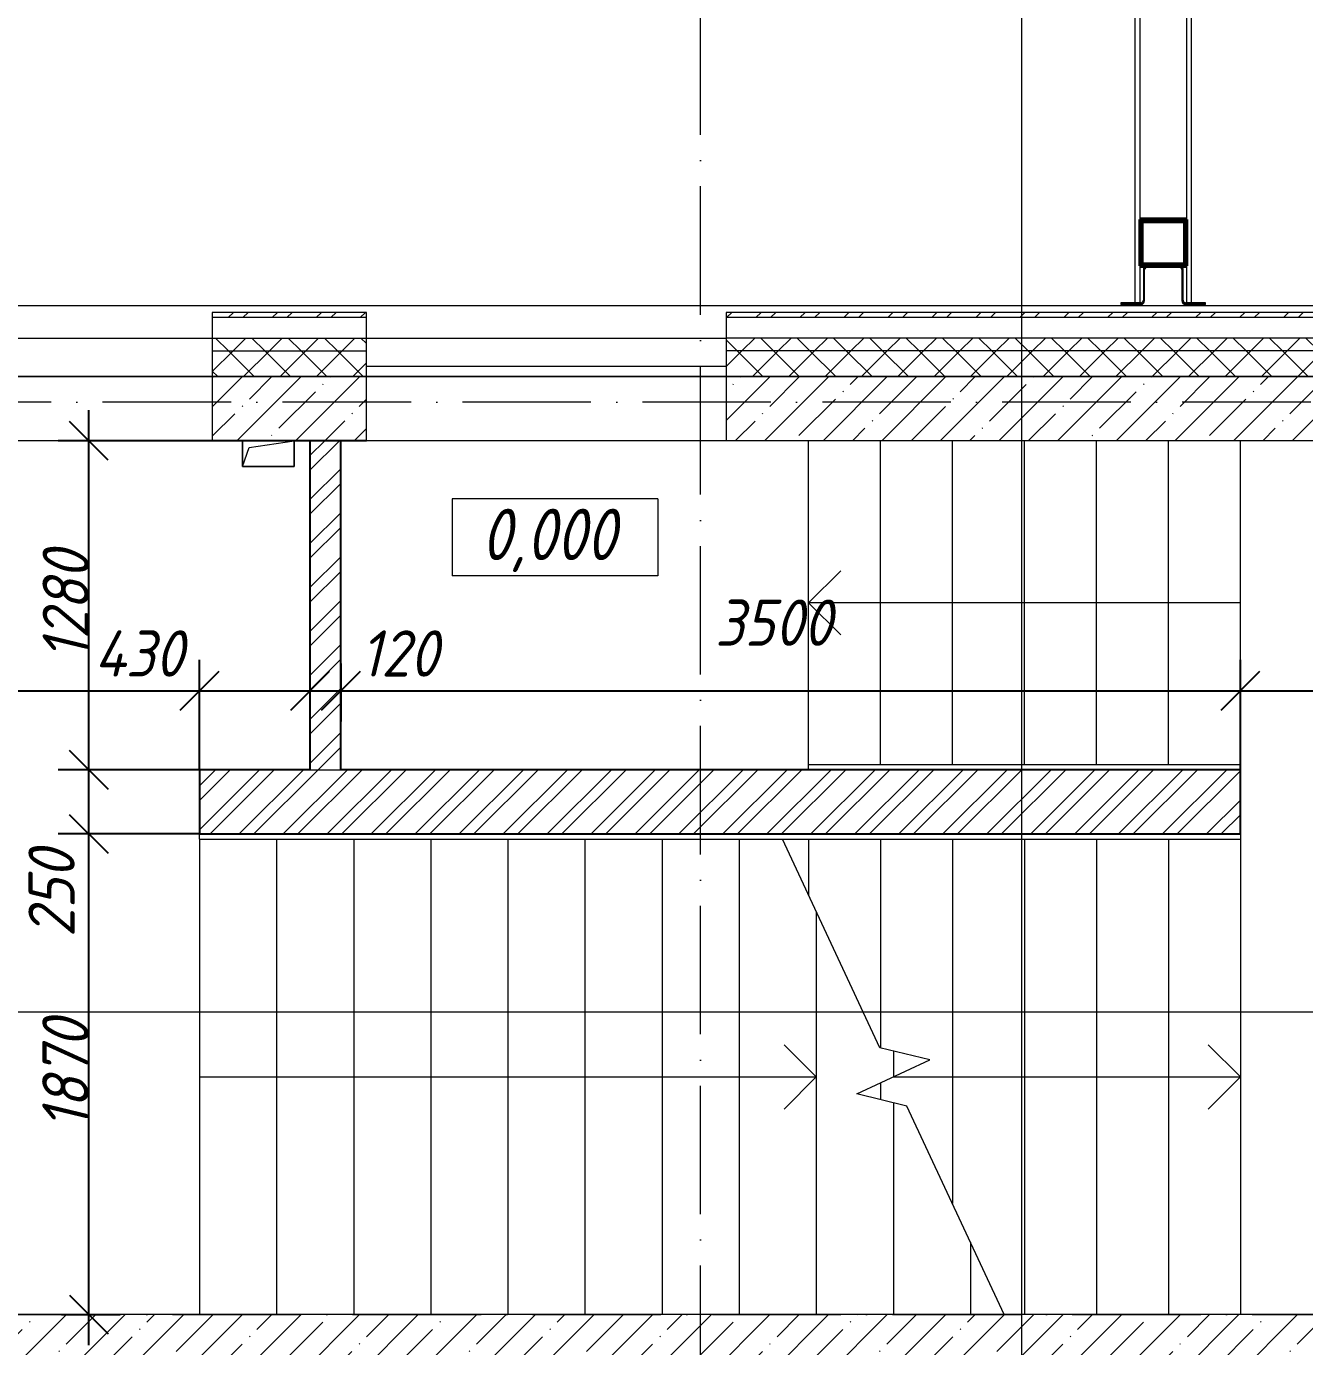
# Model space of a CAD drawing. Header units: millimetres. Extents: x -401725 to 250493, y 305116 to 802890.
# Drawn here: x -80124 to -75151, y 626623 to 631761 of the extents above; entities that cross this region are included whole.
import ezdxf

# ---------------------------------------------------------------- set-up
doc = ezdxf.new("R2010")
doc.units = ezdxf.units.MM
doc.linetypes.add('50_200_ШТРИХ_1Т_ш5_п1_п1_', pattern=[700, 500, -100, 0, -100])
for name, color, linetype, lineweight in [('A-____-____-DIMS', 7, 'Continuous', 9), ('A-FLOR-____-OTLN', 7, 'Continuous', 9), ('A-GENM-____-OTLN', 7, 'Continuous', 9), ('A-WALL-____-MCUT', 7, 'Continuous', 13), ('A-WALL-____-MCUT-3', 7, 'Continuous', 9), ('A-WALL-____-OTLN', 7, 'Continuous', 9), ('G-____-____-DIMS', 7, 'Continuous', 9), ('S-BEAM-____-MCUT', 7, 'Continuous', 53), ('S-BEAM-____-OTLN', 7, 'Continuous', 9), ('S-GRID-____-OTLN-1', 7, '50_200_ШТРИХ_1Т_ш5_п1_п1_', 9), ('S-STRS-____-MBND', 7, 'Continuous', 9), ('S-STRS-____-OTLN-1', 7, 'Continuous', 9)]:
    doc.layers.add(name, color=color, linetype=linetype, lineweight=lineweight)
for name, color, linetype, lineweight, true_color in [('A-WALL-____-MCUT-10', 7, 'Continuous', 9, 0x000000), ('A-WALL-____-MCUT-6', 7, 'Continuous', 25, 0x000000), ('A-WALL-____-MCUT-7', 7, 'Continuous', 9, 0x000000), ('A-WALL-____-PATT-2', 7, 'Continuous', 9, 0x787878), ('A-WALL-____-PATT-6', 7, 'Continuous', 9, 0x000000), ('A-WALL-FNSH-MCUT-3', 7, 'Continuous', 9, 0x000000), ('G-____-____-SYMB-1', 9, 'Continuous', 9, 0x808080), ('G-____-____-SYMB-2', 7, 'Continuous', 9, 0x000000)]:
    doc.layers.add(name, color=color, linetype=linetype, lineweight=lineweight, true_color=true_color)
doc.styles.add('ISOCPEUR_I_10', font='isocpeui.ttf', dxfattribs={"width": 0.9, "height": 180})
doc.styles.add('ISOCPEUR_I_14', font='isocpeui.ttf', dxfattribs={"width": 0.9, "height": 180})
doc.styles.add('ISOCPEUR_I_2', font='isocpeui.ttf', dxfattribs={"width": 0.85, "height": 2.3})
doc.dimstyles.new('ISO-1_8_0_9К_СРЕДНИЙ_Кладочные_4', dxfattribs={"dimscale": 304.8, "dimtxt": 179.276612, "dimasz": 0.492126, "dimexe": 0.393701, "dimexo": 0, "dimgap": 0, "dimtad": 1, "dimdec": 3, "dimrnd": 0.001, "dimdsep": 46, "dimtxsty": 'ISOCPEUR_I_10', "dimblk1": 'OBLIQUE', "dimblk2": 'OBLIQUE', "dimsah": 1, "dimcen": 0.09, "dimdle": 0.393701, "dimazin": 0, "dimtfac": 1, "dimtdec": 4, "dimtix": 1, "dimtmove": 1, "dimatfit": 3, "dimfxl": 1, "dimtvp": 1, "dimtolj": 1, "dimtzin": 0, "dimarcsym": 2})
doc.dimstyles.new('ISO-1_8_0_9К_СРЕДНИЙ_Кладочные_5', dxfattribs={"dimscale": 304.8, "dimtxt": 179.276612, "dimasz": 0.492126, "dimexe": 0.393701, "dimexo": 0, "dimgap": 0, "dimtad": 1, "dimdec": 3, "dimrnd": 0.001, "dimdsep": 46, "dimtxsty": 'ISOCPEUR_I_10', "dimblk1": 'OBLIQUE', "dimblk2": 'OBLIQUE', "dimsah": 1, "dimcen": 0.09, "dimdle": 0.393701, "dimazin": 0, "dimtfac": 1, "dimtdec": 4, "dimtix": 1, "dimtmove": 2, "dimatfit": 3, "dimfxl": 1, "dimtvp": 1, "dimtolj": 1, "dimtzin": 0, "dimarcsym": 2})
doc.dimstyles.new('ISO-1_8_0_9К_СРЕДНИЙ_Кладочные_6', dxfattribs={"dimscale": 304.8, "dimtxt": 179.276612, "dimasz": 0.492126, "dimexe": 0.393701, "dimexo": 0, "dimgap": 0, "dimtad": 1, "dimdec": 3, "dimrnd": 0.001, "dimdsep": 46, "dimtxsty": 'ISOCPEUR_I_14', "dimblk1": 'OBLIQUE', "dimblk2": 'OBLIQUE', "dimsah": 1, "dimcen": 0.09, "dimdle": 0.393701, "dimazin": 0, "dimtfac": 1, "dimtdec": 4, "dimtix": 1, "dimtmove": 0, "dimatfit": 3, "dimfxl": 1, "dimtvp": 1, "dimtolj": 1, "dimtzin": 0, "dimarcsym": 2})
pattern_1 = [(45, (-175000.74, 544716.51), (-85.53659, 85.53659), []), (45, (-174943.71, 544716.51), (-85.53659, 85.53659), [])]
pattern_2 = [(45, (-175000.74, 544716.51), (-114.04925, 114.04925), []), (45, (-174886.69, 544716.51), (-114.04925, 114.04925), [201.612, -40.322, 3.353, -36.97])]
pattern_3 = [(45, (-175000.74, 544716.51), (-70.71068, 70.71068), []), (135, (-175000.74, 544716.51), (-70.71068, -70.71068), [])]

# ---------------------------------------------------------------- blocks, each defined once
blk = doc.blocks.new('Каркас несущий 3 - Каркас несущий 1-27570357-АР1_Кладочный план 1 этажа в осях 1-64_Ю-ЯЯ')
at = {"layer": 'S-BEAM-____-MCUT'}
for p, q in [((99210.3, 86292), (99210.3, 86112)), ((99390.3, 86292), (99210.3, 86292)), ((99216.3, 86286), (99384.3, 86286)), ((99216.3, 86118), (99216.3, 86286)), ((99384.3, 86286), (99384.3, 86118)), ((99390.3, 86112), (99390.3, 86292)), ((99384.3, 86118), (99216.3, 86118)), ((99210.3, 86112), (99390.3, 86112))]:
    blk.add_line(p, q, dxfattribs=at)
blk = doc.blocks.new('_Загрузка_Элементы крепления фасадных ламелей1 - _Загрузка_Элементы крепления фасадных ламелей-27570536-АР1_Кладочный план 1 этажа в осях 1-64_Ю-ЯЯ')
at = {"layer": 'S-BEAM-____-OTLN'}
for p, q in [((99222.7, 86099.4), (99222.7, 85978.5)), ((99227.7, 85978.4), (99227.7, 86099.3)), ((99237.1, 86108.9), (99362.9, 86108.9)), ((99237.1, 86107), (99362.9, 86107)), ((99372.3, 86099.3), (99372.3, 85978.4)), ((99377.3, 85978.5), (99377.3, 86099.4)), ((99213.1, 85968.9), (99135, 85968.9)), ((99135, 85968.9), (99135, 85963.9)), ((99135, 85963.9), (99213.2, 85963.9)), ((99135, 85963.9), (99135, 85962)), ((99135, 85962), (99213.2, 85962)), ((99227.7, 85976.6), (99227.7, 85978.4)), ((99372.3, 85978.4), (99372.3, 85976.6)), ((99386.8, 85963.9), (99465, 85963.9)), ((99386.8, 85962), (99465, 85962)), ((99465, 85968.9), (99386.9, 85968.9)), ((99465, 85963.9), (99465, 85968.9)), ((99465, 85962), (99465, 85963.9))]:
    blk.add_line(p, q, dxfattribs=at)
for centre, radius, start, end in [((99237.7, 86098.9), 15, 121.1832, 178.1584), ((99237.7, 86098.9), 10, 93.3015, 177.7445), ((99237.7, 86097.1), 10, 93.3015, 177.7445), ((99362.3, 86098.9), 10, 2.2555, 86.6985), ((99362.3, 86097.1), 10, 2.2555, 86.6985), ((99362.3, 86098.9), 15, 1.8416, 58.8168), ((99212.7, 85978.8), 10, 272.2555, 357.7445), ((99212.7, 85978.8), 15, 271.8416, 358.1584), ((99212.7, 85977), 15, 271.8416, 358.1584), ((99387.3, 85978.8), 15, 181.8416, 268.1584), ((99387.3, 85977), 15, 181.8416, 268.1584), ((99387.3, 85978.8), 10, 182.2555, 267.7445)]:
    blk.add_arc(centre, radius, start, end, dxfattribs=at)
blk = doc.blocks.new('Каркас несущий 5 - Каркас несущий 2-27570770-АР1_Кладочный план 1 этажа в осях 1-64_Ю-ЯЯ')
at = {"layer": 'S-BEAM-____-OTLN'}
for p, q in [((99190, 89546.9), (99190, 85968.9)), ((99190, 89546.9), (99191, 89546.9)), ((99191, 89546.9), (99209, 89546.9)), ((99209, 89546.9), (99210, 89546.9)), ((99210, 85968.7), (99210, 89546.9)), ((99390, 89546.9), (99390, 89322)), ((99390, 89546.9), (99391, 89546.9)), ((99391, 89546.9), (99409, 89546.9)), ((99409, 89546.9), (99410, 89546.9)), ((99410, 85968.9), (99410, 89546.9)), ((99390, 89142.1), (99390, 86292)), ((99390, 86112), (99390, 85968.7))]:
    blk.add_line(p, q, dxfattribs=at)
blk = doc.blocks.new('AR_Отверстие прямоугольное _в плите_ - AR_Отверстие прямоугольное _в плите_-V235-АР1_Кладочный план 1 этажа в осях 1-64_Ю-ЯЯ')
at = {"layer": 'A-GENM-____-OTLN'}
for p, q in [((100, 50), (-100, 50)), ((-100, 50), (-100, -50)), ((-100, -50), (-75, 25)), ((-75, 25), (100, 50)), ((100, -50), (100, 50)), ((-100, -50), (100, -50))]:
    blk.add_line(p, q, dxfattribs=at)
blk = doc.blocks.new('_Oblique')
at = {"color": 0, "linetype": 'ByBlock', "lineweight": -2}
blk.add_line((-0.5, -0.5), (0.5, 0.5), dxfattribs=at)
blk = doc.blocks.new('*D12796')
at = {"layer": 'A-____-____-DIMS', "color": 0, "lineweight": -2, "transparency": 16777216}
for p, q in [((-81500.7, 629281), (-81500.7, 629055)), ((-79450.7, 628867.6), (-79450.7, 629295)), ((-81620.7, 629175), (-79330.7, 629175))]:
    blk.add_line(p, q, dxfattribs=at)
at = {"layer": 'Defpoints', "color": 0, "transparency": 16777216}
for p in [(-81500.7, 629281), (-79450.7, 629175), (-79450.7, 628867.6)]:
    blk.add_point(p, dxfattribs=at)
at = {"layer": 'A-____-____-DIMS', "color": 0, "lineweight": -2, "transparency": 16777216, "xscale": 150, "yscale": 150, "zscale": 150, "rotation": 180}
blk.add_blockref('_Oblique', (-81500.7, 629175), dxfattribs=at)
at = {"layer": 'A-____-____-DIMS', "color": 0, "lineweight": -2, "transparency": 16777216, "xscale": 150, "yscale": 150, "zscale": 150}
blk.add_blockref('_Oblique', (-79450.7, 629175), dxfattribs=at)
at = {"layer": 'A-____-____-DIMS', "color": 0, "transparency": 16777216, "insert": (-80860.5, 629530.1), "char_height": 180, "width": 546.104, "attachment_point": 1, "line_spacing_factor": 1.149209, "style": 'ISOCPEUR_I_10'}
blk.add_mtext('\\A1;2050', dxfattribs=at)
blk = doc.blocks.new('*D12797')
at = {"layer": 'A-____-____-DIMS', "color": 0, "lineweight": -2, "transparency": 16777216}
for p, q in [((-79450.7, 628867.6), (-79450.7, 629295)), ((-79020.7, 629281), (-79020.7, 629055)), ((-79570.7, 629175), (-78900.7, 629175))]:
    blk.add_line(p, q, dxfattribs=at)
at = {"layer": 'Defpoints', "color": 0, "transparency": 16777216}
for p in [(-79020.7, 629281), (-79020.7, 629175), (-79450.7, 628867.6)]:
    blk.add_point(p, dxfattribs=at)
at = {"layer": 'A-____-____-DIMS', "color": 0, "lineweight": -2, "transparency": 16777216, "xscale": 150, "yscale": 150, "zscale": 150, "rotation": 180}
blk.add_blockref('_Oblique', (-79450.7, 629175), dxfattribs=at)
at = {"layer": 'A-____-____-DIMS', "color": 0, "lineweight": -2, "transparency": 16777216, "xscale": 150, "yscale": 150, "zscale": 150}
blk.add_blockref('_Oblique', (-79020.7, 629175), dxfattribs=at)
at = {"layer": 'A-____-____-DIMS', "color": 0, "transparency": 16777216, "insert": (-79859.8, 629410.1), "char_height": 180, "width": 426.127, "attachment_point": 1, "line_spacing_factor": 1.149209, "style": 'ISOCPEUR_I_10'}
blk.add_mtext('\\A1;430', dxfattribs=at)
blk = doc.blocks.new('*D12798')
at = {"layer": 'A-____-____-DIMS', "color": 0, "lineweight": -2, "transparency": 16777216}
for p, q in [((-79020.7, 629281), (-79020.7, 629055)), ((-78900.7, 629281), (-78900.7, 629055)), ((-79140.7, 629175), (-78780.7, 629175))]:
    blk.add_line(p, q, dxfattribs=at)
at = {"layer": 'Defpoints', "color": 0, "transparency": 16777216}
for p in [(-79020.7, 629281), (-78900.7, 629281), (-78900.7, 629175)]:
    blk.add_point(p, dxfattribs=at)
at = {"layer": 'A-____-____-DIMS', "color": 0, "lineweight": -2, "transparency": 16777216, "xscale": 150, "yscale": 150, "zscale": 150, "rotation": 180}
blk.add_blockref('_Oblique', (-79020.7, 629175), dxfattribs=at)
at = {"layer": 'A-____-____-DIMS', "color": 0, "lineweight": -2, "transparency": 16777216, "xscale": 150, "yscale": 150, "zscale": 150}
blk.add_blockref('_Oblique', (-78900.7, 629175), dxfattribs=at)
at = {"layer": 'A-____-____-DIMS', "color": 0, "transparency": 16777216, "insert": (-78824.9, 629410.1), "char_height": 180, "width": 368.207, "attachment_point": 1, "line_spacing_factor": 1.149209, "style": 'ISOCPEUR_I_10'}
blk.add_mtext('\\A1;120', dxfattribs=at)
blk = doc.blocks.new('*D12799')
at = {"layer": 'A-____-____-DIMS', "color": 0, "lineweight": -2, "transparency": 16777216}
for p, q in [((-78900.7, 629281), (-78900.7, 629055)), ((-75400.7, 628867.6), (-75400.7, 629295)), ((-79020.7, 629175), (-75280.7, 629175))]:
    blk.add_line(p, q, dxfattribs=at)
at = {"layer": 'Defpoints', "color": 0, "transparency": 16777216}
for p in [(-78900.7, 629281), (-75400.7, 629175), (-75400.7, 628867.6)]:
    blk.add_point(p, dxfattribs=at)
at = {"layer": 'A-____-____-DIMS', "color": 0, "lineweight": -2, "transparency": 16777216, "xscale": 150, "yscale": 150, "zscale": 150, "rotation": 180}
blk.add_blockref('_Oblique', (-78900.7, 629175), dxfattribs=at)
at = {"layer": 'A-____-____-DIMS', "color": 0, "lineweight": -2, "transparency": 16777216, "xscale": 150, "yscale": 150, "zscale": 150}
blk.add_blockref('_Oblique', (-75400.7, 629175), dxfattribs=at)
at = {"layer": 'A-____-____-DIMS', "color": 0, "transparency": 16777216, "insert": (-77444.8, 629530.1), "char_height": 180, "width": 546.104, "attachment_point": 1, "line_spacing_factor": 1.149209, "style": 'ISOCPEUR_I_10'}
blk.add_mtext('\\A1;3500', dxfattribs=at)
blk = doc.blocks.new('*D12800')
at = {"layer": 'A-____-____-DIMS', "color": 0, "lineweight": -2, "transparency": 16777216}
for p, q in [((-75400.7, 628867.6), (-75400.7, 629295)), ((-74000.7, 629281), (-74000.7, 629055)), ((-75520.7, 629175), (-73880.7, 629175))]:
    blk.add_line(p, q, dxfattribs=at)
at = {"layer": 'Defpoints', "color": 0, "transparency": 16777216}
for p in [(-74000.7, 629281), (-74000.7, 629175), (-75400.7, 628867.6)]:
    blk.add_point(p, dxfattribs=at)
at = {"layer": 'A-____-____-DIMS', "color": 0, "lineweight": -2, "transparency": 16777216, "xscale": 150, "yscale": 150, "zscale": 150, "rotation": 180}
blk.add_blockref('_Oblique', (-75400.7, 629175), dxfattribs=at)
at = {"layer": 'A-____-____-DIMS', "color": 0, "lineweight": -2, "transparency": 16777216, "xscale": 150, "yscale": 150, "zscale": 150}
blk.add_blockref('_Oblique', (-74000.7, 629175), dxfattribs=at)
at = {"layer": 'A-____-____-DIMS', "color": 0, "transparency": 16777216, "insert": (-74700.7, 629265), "char_height": 180, "width": 521.281, "attachment_point": 5, "style": 'ISOCPEUR_I_14'}
blk.add_mtext('\\A1;1400', dxfattribs=at)
blk = doc.blocks.new('*D12801')
at = {"layer": 'A-____-____-DIMS', "color": 0, "lineweight": -2, "transparency": 16777216}
for p, q in [((-79881.1, 626627.6), (-79881.1, 628737.6)), ((-79450.7, 628617.6), (-80001.1, 628617.6)), ((-79987.2, 626747.6), (-79761.1, 626747.6))]:
    blk.add_line(p, q, dxfattribs=at)
at = {"layer": 'Defpoints', "color": 0, "transparency": 16777216}
for p in [(-79881.1, 628617.6), (-79450.7, 628617.6), (-79987.2, 626747.6)]:
    blk.add_point(p, dxfattribs=at)
at = {"layer": 'A-____-____-DIMS', "color": 0, "lineweight": -2, "transparency": 16777216, "xscale": 150, "yscale": 150, "zscale": 150}
for p, rotation in [((-79881.1, 628617.6), 90), ((-79881.1, 626747.6), 270)]:
    blk.add_blockref('_Oblique', p, dxfattribs=dict(at, rotation=rotation))
at = {"layer": 'A-____-____-DIMS', "color": 0, "transparency": 16777216, "insert": (-79972.3, 627682.6), "char_height": 180, "width": 504.733, "attachment_point": 5, "rotation": 90, "style": 'ISOCPEUR_I_14'}
blk.add_mtext('\\A1;1870', dxfattribs=at)
blk = doc.blocks.new('*D12802')
at = {"layer": 'A-____-____-DIMS', "color": 0, "lineweight": -2, "transparency": 16777216}
for p, q in [((-79881.1, 628497.6), (-79881.1, 628987.6)), ((-79450.7, 628867.6), (-80001.1, 628867.6)), ((-79450.7, 628617.6), (-80001.1, 628617.6))]:
    blk.add_line(p, q, dxfattribs=at)
at = {"layer": 'Defpoints', "color": 0, "transparency": 16777216}
for p in [(-79881.1, 628867.6), (-79450.7, 628867.6), (-79450.7, 628617.6)]:
    blk.add_point(p, dxfattribs=at)
at = {"layer": 'A-____-____-DIMS', "color": 0, "lineweight": -2, "transparency": 16777216, "xscale": 150, "yscale": 150, "zscale": 150}
for p, rotation in [((-79881.1, 628867.6), 90), ((-79881.1, 628617.6), 270)]:
    blk.add_blockref('_Oblique', p, dxfattribs=dict(at, rotation=rotation))
at = {"layer": 'A-____-____-DIMS', "color": 0, "transparency": 16777216, "insert": (-80116.3, 628216.3), "char_height": 180, "width": 409.578, "attachment_point": 1, "rotation": 90, "line_spacing_factor": 1.149209, "style": 'ISOCPEUR_I_10'}
blk.add_mtext('\\A1;250', dxfattribs=at)
blk = doc.blocks.new('*D12803')
at = {"layer": 'A-____-____-DIMS', "color": 0, "lineweight": -2, "transparency": 16777216}
for p, q in [((-79881.1, 628747.6), (-79881.1, 630267.6)), ((-78800.7, 630147.6), (-80001.1, 630147.6)), ((-79450.7, 628867.6), (-80001.1, 628867.6))]:
    blk.add_line(p, q, dxfattribs=at)
at = {"layer": 'Defpoints', "color": 0, "transparency": 16777216}
for p in [(-79881.1, 630147.6), (-78800.7, 630147.6), (-79450.7, 628867.6)]:
    blk.add_point(p, dxfattribs=at)
at = {"layer": 'A-____-____-DIMS', "color": 0, "lineweight": -2, "transparency": 16777216, "xscale": 150, "yscale": 150, "zscale": 150}
for p, rotation in [((-79881.1, 630147.6), 90), ((-79881.1, 628867.6), 270)]:
    blk.add_blockref('_Oblique', p, dxfattribs=dict(at, rotation=rotation))
at = {"layer": 'A-____-____-DIMS', "color": 0, "transparency": 16777216, "insert": (-79971.1, 629507.6), "char_height": 180, "width": 504.733, "attachment_point": 5, "rotation": 90, "style": 'ISOCPEUR_I_14'}
blk.add_mtext('\\A1;1280', dxfattribs=at)
blk = doc.blocks.new('Высотные отметки - 9_5х3_5_h_-17668430-АР1_Кладочный план 1 этажа в осях 1-64_Ю-ЯЯ')
at = {"layer": 'G-____-____-DIMS'}
for p, q in [((-4, 3), (-4, 0)), ((4, 3), (-4, 3)), ((4, 3), (4, 0)), ((4, 0), (-4, 0))]:
    blk.add_line(p, q, dxfattribs=at)

msp = doc.modelspace()

# ---------------------------------------------------------------- hatches: boundary and pattern name
at = {"layer": 'A-WALL-____-PATT-2'}
h = msp.add_hatch(dxfattribs=at)
h.set_pattern_fill('FP_3', color=256, style=0, pattern_type=2)
h.set_pattern_definition(pattern_1)
h.paths.add_polyline_path([(-85990.7357, 630627.5526), (-85750.7357, 630627.5526), (-85750.7357, 630647.5526), (-85990.7357, 630647.5526)], flags=0)
h.paths.add_polyline_path([(-73500.7357, 630627.5526), (-73500.7357, 630647.5526), (-77400.7357, 630647.5526), (-77400.7357, 630627.5526), (-73520.7357, 630627.5526)], flags=0)
h.paths.add_polyline_path([(-84000.7357, 630627.5526), (-84000.7357, 630647.5526), (-84350.7357, 630647.5526), (-84350.7357, 630627.5526)], flags=0)
h.paths.add_polyline_path([(-81500.7357, 630627.5526), (-81500.7357, 630647.5526), (-82200.7357, 630647.5526), (-82200.7357, 630627.5526)], flags=0)
h.paths.add_polyline_path([(-79400.7357, 630627.5526), (-78800.7357, 630627.5526), (-78800.7357, 630647.5526), (-79400.7357, 630647.5526)], flags=0)
h = msp.add_hatch(dxfattribs=at)
h.set_pattern_fill('FP_1', color=256, style=0, pattern_type=2)
h.set_pattern_definition(pattern_3)
h.paths.add_polyline_path([(-75153.5466, 630497.5526), (-73650.7357, 630497.5526), (-73650.7357, 630547.5526), (-77400.7357, 630547.5526), (-77400.7357, 630497.5526), (-75595.4127, 630497.5526)], flags=0)
h.paths.add_polyline_path([(-85990.7357, 630497.5526), (-85750.7357, 630497.5526), (-85750.7357, 630547.5526), (-85990.7357, 630547.5526)], flags=0)
h.paths.add_polyline_path([(-81500.7357, 630497.5526), (-81500.7357, 630547.5526), (-82200.7357, 630547.5526), (-82200.7357, 630497.5526)], flags=0)
h.paths.add_polyline_path([(-84350.7357, 630497.5526), (-84000.7357, 630497.5526), (-84000.7357, 630547.5526), (-84350.7357, 630547.5526)], flags=0)
h.paths.add_polyline_path([(-78800.7357, 630497.5526), (-78800.7357, 630547.5526), (-79400.7357, 630547.5526), (-79400.7357, 630497.5526)], flags=0)
h = msp.add_hatch(dxfattribs=at)
h.set_pattern_fill('FP_1', color=256, style=0, pattern_type=2)
h.set_pattern_definition(pattern_3)
h.paths.add_polyline_path([(-73750.7357, 630397.5526), (-73750.7357, 630497.5526), (-77400.7357, 630497.5526), (-77400.7357, 630397.5526), (-74269.8145, 630397.5526)], flags=0)
h.paths.add_polyline_path([(-81500.7357, 630397.5526), (-81500.7357, 630497.5526), (-82200.7357, 630497.5526), (-82200.7357, 630403.5526), (-82125.7357, 630403.5526), (-82125.7357, 630397.5526), (-82000.7357, 630397.5526)], flags=0)
h.paths.add_polyline_path([(-78800.7357, 630397.5526), (-78800.7357, 630497.5526), (-79400.7357, 630497.5526), (-79400.7357, 630397.5526)], flags=0)
h.paths.add_polyline_path([(-85990.7357, 630397.5526), (-85750.7357, 630397.5526), (-85750.7357, 630497.5526), (-85990.7357, 630497.5526)], flags=0)
h.paths.add_polyline_path([(-84075.7357, 630397.5526), (-84075.7357, 630403.5526), (-84000.7357, 630403.5526), (-84000.7357, 630497.5526), (-84350.7357, 630497.5526), (-84350.7357, 630403.5526), (-84275.7357, 630403.5526), (-84275.7357, 630397.5526)], flags=0)
h = msp.add_hatch(dxfattribs=at)
h.set_pattern_fill('FP_2', color=256, style=0, pattern_type=2)
h.set_pattern_definition(pattern_2)
h.paths.add_polyline_path([(-74269.8145, 630147.5526), (-73750.7357, 630147.5526), (-73750.7357, 630397.5526), (-77400.7357, 630397.5526), (-77400.7357, 630147.5526), (-75153.5466, 630147.5526)], flags=0)
h.paths.add_polyline_path([(-79400.7357, 630147.5526), (-78800.7357, 630147.5526), (-78800.7357, 630397.5526), (-79400.7357, 630397.5526)], flags=0)
h = msp.add_hatch(dxfattribs=at)
h.set_pattern_fill('FP_2', color=256, style=0, pattern_type=2)
h.set_pattern_definition(pattern_2)
h.paths.add_polyline_path([(-74250.7357, 626497.5526), (-74250.7357, 626747.5526), (-81250.7357, 626747.5526), (-81250.7357, 626497.5526), (-74269.8145, 626497.5526)], flags=0)
at = {"layer": 'A-WALL-____-PATT-6'}
h = msp.add_hatch(dxfattribs=at)
h.set_pattern_fill('FP_3', color=256, style=0, pattern_type=2)
h.set_pattern_definition(pattern_1)
h.paths.add_polyline_path([(-79020.7357, 628867.5526), (-78900.7357, 628867.5526), (-78900.7357, 630147.5526), (-79020.7357, 630147.5526), (-79020.7357, 629387.7162)], flags=0)
h = msp.add_hatch(dxfattribs=at)
h.set_pattern_fill('FP_3', color=256, style=0, pattern_type=2)
h.set_pattern_definition(pattern_1)
h.paths.add_polyline_path([(-75400.7357, 628617.5526), (-75400.7357, 628867.5526), (-79450.7357, 628867.5526), (-79450.7357, 628617.5526), (-76037.2788, 628617.5526)], flags=0)

# ---------------------------------------------------------------- linework, layer by layer
at = {"layer": 'A-FLOR-____-OTLN'}
for p, q in [((-89175.7357, 630674.5526), (-72984.4058, 630674.5526)), ((-77400.7357, 630437.5526), (-78800.7357, 630437.5526)), ((-79282.7584, 630147.2051), (-79082.7584, 630147.2051)), ((-79282.7584, 630047.2051), (-79282.7584, 630147.2051)), ((-79082.7584, 630147.2051), (-79082.7584, 630047.2051)), ((-78800.7357, 630147.5526), (-78900.7357, 630147.2051)), ((-77080.7357, 630147.2051), (-77400.7357, 630147.5526)), ((-77080.7357, 628867.5526), (-77080.7357, 630147.2051)), ((-79082.7584, 630047.2051), (-79282.7584, 630047.2051)), ((-79450.7357, 628597.2051), (-79450.7357, 628617.5526))]:
    msp.add_line(p, q, dxfattribs=at)
at = {"layer": 'A-WALL-____-MCUT'}
for p, q in [((-78800.7357, 630627.5526), (-79400.7357, 630627.5526)), ((-79400.7357, 630627.5526), (-79400.7357, 630397.5526)), ((-78800.7357, 630397.5526), (-78800.7357, 630627.5526)), ((-73520.7357, 630627.5526), (-77400.7357, 630627.5526)), ((-77400.7357, 630627.5526), (-77400.7357, 630397.5526)), ((-79400.7357, 630397.5526), (-78800.7357, 630397.5526)), ((-77400.7357, 630397.5526), (-73750.7357, 630397.5526))]:
    msp.add_line(p, q, dxfattribs=at)
at = {"layer": 'A-WALL-____-MCUT-10'}
msp.add_line((-79020.7357, 628867.5526), (-78900.7357, 628867.5526), dxfattribs=at)
at = {"layer": 'A-WALL-____-MCUT-3'}
for p, q in [((-78800.7357, 630397.5526), (-79400.7357, 630397.5526)), ((-79400.7357, 630397.5526), (-79400.7357, 630147.5526)), ((-78800.7357, 630147.5526), (-78800.7357, 630397.5526)), ((-73750.7357, 630397.5526), (-77400.7357, 630397.5526)), ((-77400.7357, 630397.5526), (-77400.7357, 630147.5526)), ((-79400.7357, 630147.5526), (-78800.7357, 630147.5526)), ((-73750.7357, 630147.5526), (-77400.7357, 630147.5526)), ((-74250.7357, 626747.5526), (-81250.7357, 626747.5526))]:
    msp.add_line(p, q, dxfattribs=at)
at = {"layer": 'A-WALL-____-MCUT-6'}
for p, q in [((-79020.7357, 630147.5526), (-79020.7357, 628867.5526)), ((-78900.7357, 628867.5526), (-78900.7357, 630147.5526)), ((-79020.7357, 628867.5526), (-79450.7357, 628867.5526)), ((-79450.7357, 628867.5526), (-79450.7357, 628617.5526)), ((-75400.7357, 628867.5526), (-78900.7357, 628867.5526)), ((-75400.7357, 628617.5526), (-75400.7357, 628867.5526)), ((-79450.7357, 628617.5526), (-75400.7357, 628617.5526))]:
    msp.add_line(p, q, dxfattribs=at)
at = {"layer": 'A-WALL-____-MCUT-7'}
for p, q in [((-79400.7357, 630547.5526), (-78800.7357, 630547.5526)), ((-73600.7357, 630547.5526), (-77400.7357, 630547.5526)), ((-79400.7357, 630497.5526), (-78800.7357, 630497.5526)), ((-73650.7357, 630497.5526), (-77400.7357, 630497.5526))]:
    msp.add_line(p, q, dxfattribs=at)
at = {"layer": 'A-WALL-____-OTLN'}
for p, q in [((-81500.7357, 630547.5526), (-79400.7357, 630547.5526)), ((-78800.7357, 630547.5526), (-77400.7357, 630547.5526)), ((-79400.7357, 630397.5526), (-81500.7357, 630397.5526)), ((-81500.7357, 630397.5526), (-79400.7357, 630397.5526)), ((-77400.7357, 630397.5526), (-78800.7357, 630397.5526)), ((-78800.7357, 630397.5526), (-77400.7357, 630397.5526)), ((-79400.7357, 630147.5526), (-81500.7357, 630147.5526)), ((-77400.7357, 630147.5526), (-78800.7357, 630147.5526))]:
    msp.add_line(p, q, dxfattribs=at)
at = {"layer": 'A-WALL-FNSH-MCUT-3'}
for p, q in [((-78800.7357, 630647.5526), (-79400.7357, 630647.5526)), ((-79400.7357, 630647.5526), (-79400.7357, 630627.5526)), ((-78800.7357, 630627.5526), (-78800.7357, 630647.5526)), ((-73500.7357, 630647.5526), (-77400.7357, 630647.5526)), ((-77400.7357, 630647.5526), (-77400.7357, 630627.5526))]:
    msp.add_line(p, q, dxfattribs=at)
at = {"layer": 'G-____-____-SYMB-1'}
msp.add_line((-76252.5357, 632307.6488), (-76252.5357, 590122.8368), dxfattribs=at)
at = {"layer": 'G-____-____-SYMB-2'}
msp.add_line((-180262.5176, 627925.5632), (-70620.9903, 627925.5632), dxfattribs=at)
at = {"layer": 'S-GRID-____-OTLN-1'}
for p, q in [((-77500.7357, 594233.193), (-77500.7357, 635609.362)), ((-70926.3291, 630297.5526), (-179669.5059, 630297.5526)), ((-179669.5059, 626747.5526), (-70926.3291, 626747.5526))]:
    msp.add_line(p, q, dxfattribs=at)
at = {"layer": 'S-STRS-____-MBND'}
for p, q in [((-76803.563, 627785.4936), (-77182.0703, 628597.2051)), ((-76609.1251, 627738.2392), (-76803.563, 627785.4936)), ((-76892.3463, 627606.171), (-76609.1251, 627738.2392)), ((-76697.9084, 627558.9166), (-76892.3463, 627606.171)), ((-76319.4011, 626747.2051), (-76697.9084, 627558.9166))]:
    msp.add_line(p, q, dxfattribs=at)
at = {"layer": 'S-STRS-____-OTLN-1'}
for p, q in [((-77080.7357, 628887.2051), (-77080.7357, 630147.2051)), ((-76800.7357, 630147.2051), (-77080.7357, 630147.2051)), ((-76520.7357, 630147.2051), (-76800.7357, 630147.2051)), ((-76800.7357, 628887.2051), (-76800.7357, 630147.2051)), ((-76800.7357, 628887.2051), (-76800.7357, 630147.2051)), ((-76240.7357, 630147.2051), (-76520.7357, 630147.2051)), ((-76520.7357, 628887.2051), (-76520.7357, 630147.2051)), ((-76520.7357, 628887.2051), (-76520.7357, 630147.2051)), ((-75960.7357, 630147.2051), (-76240.7357, 630147.2051)), ((-76240.7357, 628887.2051), (-76240.7357, 630147.2051)), ((-76240.7357, 628887.2051), (-76240.7357, 630147.2051)), ((-75680.7357, 630147.2051), (-75960.7357, 630147.2051)), ((-75960.7357, 628887.2051), (-75960.7357, 630147.2051)), ((-75960.7357, 628887.2051), (-75960.7357, 630147.2051)), ((-75400.7357, 630147.2051), (-75680.7357, 630147.2051)), ((-75680.7357, 628887.2051), (-75680.7357, 630147.2051)), ((-75680.7357, 628887.2051), (-75680.7357, 630147.2051)), ((-74000.7357, 630147.2051), (-75400.7357, 630147.2051)), ((-75400.7357, 628887.2051), (-75400.7357, 630147.2051)), ((-75400.7357, 628887.2051), (-75400.7357, 630147.2051)), ((-77080.7357, 629517.2051), (-76955.7357, 629642.2051)), ((-76800.7357, 629517.2051), (-77080.7357, 629517.2051)), ((-77080.7357, 629517.2051), (-76955.7357, 629392.2051)), ((-76520.7357, 629517.2051), (-76800.7357, 629517.2051)), ((-76240.7357, 629517.2051), (-76520.7357, 629517.2051)), ((-75960.7357, 629517.2051), (-76240.7357, 629517.2051)), ((-75680.7357, 629517.2051), (-75960.7357, 629517.2051)), ((-75400.7357, 629517.2051), (-75680.7357, 629517.2051)), ((-76800.7357, 628887.2051), (-77080.7357, 628887.2051)), ((-76520.7357, 628887.2051), (-76800.7357, 628887.2051)), ((-76240.7357, 628887.2051), (-76520.7357, 628887.2051)), ((-75960.7357, 628887.2051), (-76240.7357, 628887.2051)), ((-75680.7357, 628887.2051), (-75960.7357, 628887.2051)), ((-75400.7357, 628887.2051), (-75680.7357, 628887.2051)), ((-75400.7357, 628887.2051), (-75400.7357, 628867.5526)), ((-79450.7357, 628597.2051), (-79450.7357, 626747.5526)), ((-79450.7357, 628597.2051), (-79150.7357, 628597.2051)), ((-79450.7357, 628597.2051), (-79450.7357, 626747.5526)), ((-79150.7357, 628597.2051), (-78850.7357, 628597.2051)), ((-79150.7357, 628597.2051), (-79150.7357, 626747.5526)), ((-79150.7357, 628597.2051), (-79150.7357, 626747.5526)), ((-78850.7357, 628597.2051), (-78550.7357, 628597.2051)), ((-78850.7357, 628597.2051), (-78850.7357, 626747.5526)), ((-78850.7357, 628597.2051), (-78850.7357, 626747.5526)), ((-78550.7357, 628597.2051), (-78250.7357, 628597.2051)), ((-78550.7357, 628597.2051), (-78550.7357, 626747.5526)), ((-78550.7357, 628597.2051), (-78550.7357, 626747.5526)), ((-78250.7357, 628597.2051), (-77950.7357, 628597.2051)), ((-78250.7357, 628597.2051), (-78250.7357, 626747.5526)), ((-78250.7357, 628597.2051), (-78250.7357, 626747.5526)), ((-77950.7357, 628597.2051), (-77650.7357, 628597.2051)), ((-77950.7357, 628597.2051), (-77950.7357, 626747.5526)), ((-77950.7357, 628597.2051), (-77950.7357, 626747.5526)), ((-77650.7357, 628597.2051), (-77350.7357, 628597.2051)), ((-77650.7357, 628597.2051), (-77650.7357, 626747.5526)), ((-77650.7357, 628597.2051), (-77650.7357, 626747.5526)), ((-77350.7357, 628597.2051), (-77182.0703, 628597.2051)), ((-77350.7357, 628597.2051), (-77350.7357, 626747.5526)), ((-77350.7357, 628597.2051), (-77350.7357, 626747.5526)), ((-77182.0703, 628597.2051), (-77080.7357, 628597.2051)), ((-77080.7357, 628597.2051), (-76800.7357, 628597.2051)), ((-77080.7357, 628597.2051), (-77080.7357, 628379.8924)), ((-77080.7357, 628597.2051), (-77080.7357, 628379.8924)), ((-76800.7357, 628597.2051), (-76520.7357, 628597.2051)), ((-76800.7357, 628597.2051), (-76800.7357, 627784.8064)), ((-76800.7357, 628597.2051), (-76800.7357, 627784.8064)), ((-76520.7357, 628597.2051), (-76240.7357, 628597.2051)), ((-76520.7357, 628597.2051), (-76520.7357, 627178.9685)), ((-76520.7357, 628597.2051), (-76520.7357, 627178.9685)), ((-76240.7357, 628597.2051), (-75960.7357, 628597.2051)), ((-76240.7357, 628597.2051), (-76240.7357, 626747.5526)), ((-76240.7357, 628597.2051), (-76240.7357, 626747.5526)), ((-75960.7357, 628597.2051), (-75680.7357, 628597.2051)), ((-75960.7357, 628597.2051), (-75960.7357, 626747.5526)), ((-75960.7357, 628597.2051), (-75960.7357, 626747.5526)), ((-75680.7357, 628597.2051), (-75400.7357, 628597.2051)), ((-75680.7357, 628597.2051), (-75680.7357, 626747.5526)), ((-75680.7357, 628597.2051), (-75680.7357, 626747.5526)), ((-75400.7357, 628617.5526), (-75400.7357, 628597.2051)), ((-75400.7357, 628597.2051), (-75400.7357, 626747.5526)), ((-75400.7357, 628597.2051), (-75400.7357, 626747.5526)), ((-77050.7357, 628315.5572), (-77050.7357, 626747.5526)), ((-77050.7357, 628315.5572), (-77050.7357, 626747.5526)), ((-77050.7357, 627672.2051), (-77175.7357, 627797.2051)), ((-76750.7357, 627772.6549), (-76750.7357, 627672.2051)), ((-76750.7357, 627772.6549), (-76750.7357, 627672.2051)), ((-75400.7357, 627672.2051), (-75525.7357, 627797.2051)), ((-79450.7357, 627672.2051), (-79150.7357, 627672.2051)), ((-79150.7357, 627672.2051), (-78850.7357, 627672.2051)), ((-78850.7357, 627672.2051), (-78550.7357, 627672.2051)), ((-78550.7357, 627672.2051), (-78250.7357, 627672.2051)), ((-78250.7357, 627672.2051), (-77950.7357, 627672.2051)), ((-77950.7357, 627672.2051), (-77650.7357, 627672.2051)), ((-77650.7357, 627672.2051), (-77350.7357, 627672.2051)), ((-77350.7357, 627672.2051), (-77050.7357, 627672.2051)), ((-77050.7357, 627672.2051), (-77175.7357, 627547.2051)), ((-76750.7357, 627672.2051), (-76520.7357, 627672.2051)), ((-76520.7357, 627672.2051), (-76240.7357, 627672.2051)), ((-76240.7357, 627672.2051), (-75960.7357, 627672.2051)), ((-75960.7357, 627672.2051), (-75680.7357, 627672.2051)), ((-75680.7357, 627672.2051), (-75400.7357, 627672.2051)), ((-75400.7357, 627672.2051), (-75525.7357, 627547.2051)), ((-76800.7357, 627648.8897), (-76800.7357, 627583.9068)), ((-76800.7357, 627648.8897), (-76800.7357, 627583.9068)), ((-76750.7357, 627571.7553), (-76750.7357, 626747.5526)), ((-76750.7357, 627571.7553), (-76750.7357, 626747.5526)), ((-76450.7357, 627028.853), (-76450.7357, 626747.2051)), ((-76450.7357, 627028.853), (-76450.7357, 626747.2051)), ((-76450.7357, 626747.2051), (-76319.4011, 626747.2051))]:
    msp.add_line(p, q, dxfattribs=at)

# ---------------------------------------------------------------- block references
at = {"layer": 'A-GENM-____-OTLN'}
msp.add_blockref('AR_Отверстие прямоугольное _в плите_ - AR_Отверстие прямоугольное _в плите_-V235-АР1_Кладочный план 1 этажа в осях 1-64_Ю-ЯЯ', (-79182.7584, 630097.2051), dxfattribs=at)
at = {"layer": 'G-____-____-DIMS', "xscale": 99.99999999999993, "yscale": 99.99999999999993, "zscale": 99.99999999999993}
msp.add_blockref('Высотные отметки - 9_5х3_5_h_-17668430-АР1_Кладочный план 1 этажа в осях 1-64_Ю-ЯЯ', (-78066.9146, 629622.3266), dxfattribs=at)
at = {"layer": 'S-BEAM-____-OTLN'}
for name in ['Каркас несущий 5 - Каркас несущий 2-27570770-АР1_Кладочный план 1 этажа в осях 1-64_Ю-ЯЯ', 'Каркас несущий 3 - Каркас несущий 1-27570357-АР1_Кладочный план 1 этажа в осях 1-64_Ю-ЯЯ', '_Загрузка_Элементы крепления фасадных ламелей1 - _Загрузка_Элементы крепления фасадных ламелей-27570536-АР1_Кладочный план 1 этажа в осях 1-64_Ю-ЯЯ']:
    msp.add_blockref(name, (-175000.7357, 544716.5106), dxfattribs=at)

# ---------------------------------------------------------------- texts
at = {"layer": 'G-____-____-DIMS', "insert": (-78353.7476, 629883.6177), "char_height": 200, "width": 688.399425, "attachment_point": 1, "line_spacing_factor": 1.149209, "style": 'ISOCPEUR_I_2'}
msp.add_mtext('0,000', dxfattribs=at)

# ---------------------------------------------------------------- dimensions: what is measured, and where the dimension line sits
at = {"layer": 'A-____-____-DIMS'}
for base, p1, p2, override, picture, middle in [((-79881.105, 630147.5526), (-79450.7357, 628867.5526), (-78800.7357, 630147.5526), {"dimpost": '<>', "dimfxl": 1435.583505}, '*D12803', (-79971.105, 629507.5526)), ((-79881.105, 628617.5526), (-79987.171, 626747.5526), (-79450.7357, 628617.5526), {"dimpost": '<>', "dimfxl": 1945.420999}, '*D12801', (-79972.2641, 627682.5526))]:
    dim = msp.add_linear_dim(base=base, p1=p1, p2=p2, angle=90, dimstyle='ISO-1_8_0_9К_СРЕДНИЙ_Кладочные_6', override=override, dxfattribs=at)
    dim.commit()
    dim.dimension.update_dxf_attribs({"geometry": picture, "text_midpoint": middle})
for base, p1, p2, dimstyle, override, picture, middle in [((-79450.7357, 629174.9819), (-81500.7357, 629281.0479), (-79450.7357, 628867.5526), 'ISO-1_8_0_9К_СРЕДНИЙ_Кладочные_4', {"dimpost": '<>', "dimfxl": 2091.286296}, '*D12796', (-80587.414, 629290.1439)), ((-75400.7357, 629174.9819), (-78900.7357, 629281.0479), (-75400.7357, 628867.5526), 'ISO-1_8_0_9К_СРЕДНИЙ_Кладочные_4', {"dimpost": '<>', "dimfxl": 3524.340842}, '*D12799', (-77171.7311, 629290.1439)), ((-79020.7357, 629174.9819), (-79450.7357, 628867.5526), (-79020.7357, 629281.0479), 'ISO-1_8_0_9К_СРЕДНИЙ_Кладочные_5', {"dimpost": '<>', "dimfxl": 596.555424}, '*D12797', (-79646.72, 629290.1439)), ((-78900.7357, 629174.9819), (-79020.7357, 629281.0479), (-78900.7357, 629281.0479), 'ISO-1_8_0_9К_СРЕДНИЙ_Кладочные_5', {"dimpost": '<>', "dimfxl": 120}, '*D12798', (-78640.7737, 629290.1439))]:
    dim = msp.add_linear_dim(base=base, p1=p1, p2=p2, dimstyle=dimstyle, override=override, dxfattribs=at)
    dim.commit()
    dim.dimension.update_dxf_attribs({"geometry": picture, "text_midpoint": middle, "dimtype": 160})
dim = msp.add_linear_dim(base=(-74000.7357, 629174.9819), p1=(-75400.7357, 628867.5526), p2=(-74000.7357, 629281.0479), dimstyle='ISO-1_8_0_9К_СРЕДНИЙ_Кладочные_6', override={"dimpost": '<>', "dimfxl": 1459.787099}, dxfattribs=at)
dim.commit()
dim.dimension.update_dxf_attribs({"geometry": '*D12800', "text_midpoint": (-74700.7357, 629264.9819)})
dim = msp.add_linear_dim(base=(-79881.105, 628867.5526), p1=(-79450.7357, 628617.5526), p2=(-79450.7357, 628867.5526), angle=90, dimstyle='ISO-1_8_0_9К_СРЕДНИЙ_Кладочные_5', override={"dimpost": '<>', "dimfxl": 250}, dxfattribs=at)
dim.commit()
dim.dimension.update_dxf_attribs({"geometry": '*D12802', "text_midpoint": (-79996.2671, 628421.118), "dimtype": 160, "text_rotation": 90})

doc.saveas('drawing.dxf')
